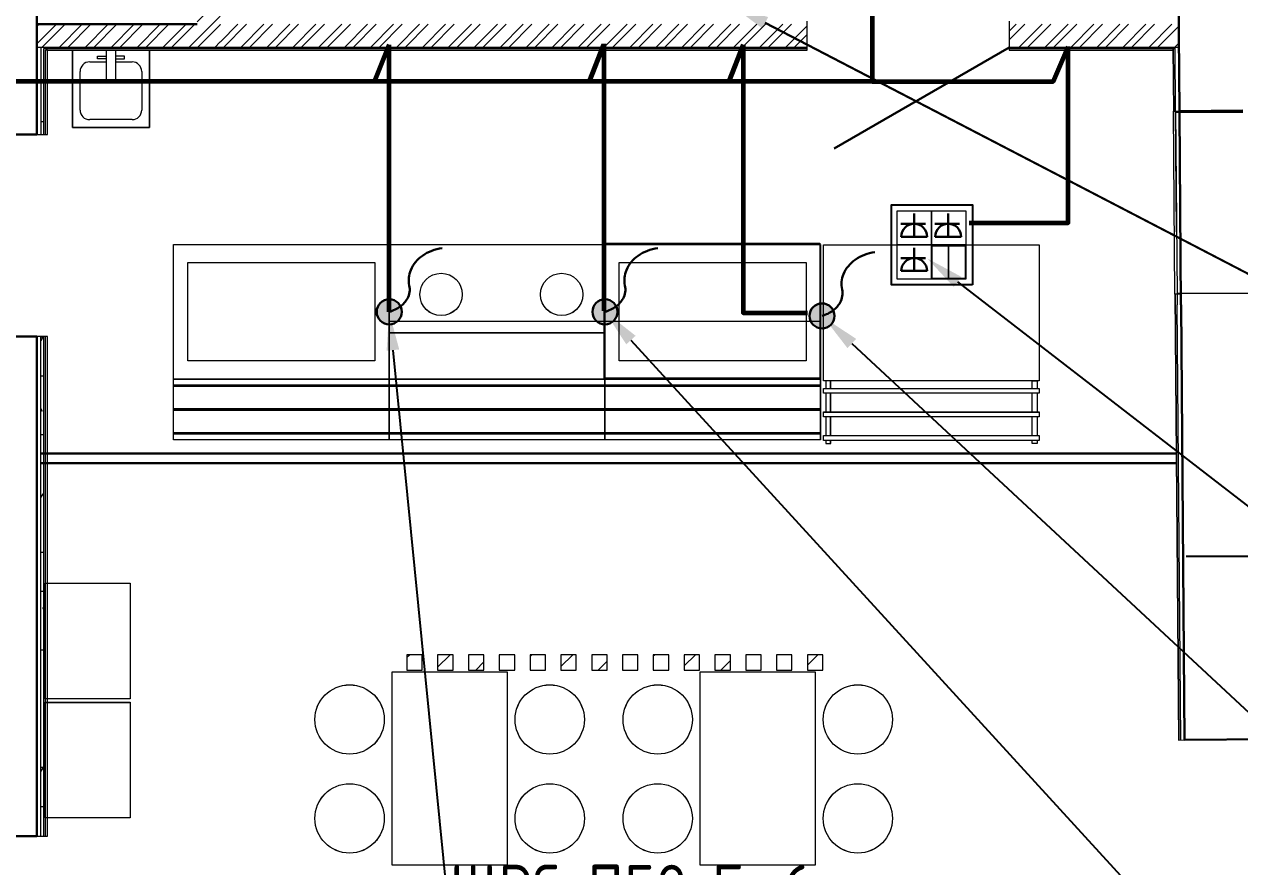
# Model space of a CAD drawing. Header units: millimetres. Extents: x -32 to 417638015, y -35 to 175284279.
# Drawn here: x 218610 to 224921, y 78921 to 83295 of the extents above; entities that cross this region are included whole.
import ezdxf
from ezdxf import colors
from ezdxf.entities.mleader import LeaderData, LeaderLine
from ezdxf.enums import TextEntityAlignment as Align
from ezdxf.math import Vec2, Vec3

# ---------------------------------------------------------------- set-up
doc = ezdxf.new("R2010")
doc.units = ezdxf.units.MM
doc.linetypes.add('ADSK_Штриховая_ш3 п1_5', pattern=[4.5, 3, -1.5])
for name, color, linetype, lineweight in [('_ЭМ_В полу', 26, 'Кабель в трубе', 60), ('_ЭМ_гофра', 5, 'Continuous', 60), ('_ЭМ_ТХ_пищеблок', 7, 'Continuous', 30), ('Атрибут', 7, 'Continuous', 5), ('Двери', 7, 'Continuous', 9), ('Оборудование', 7, 'Continuous', 18), ('Ограждение', 7, 'Continuous', 9), ('Пищ_ОБорудование', 7, 'Continuous', 0), ('Сантехника', 7, 'Continuous', 18), ('Стены внутренние', 7, 'Continuous', 18), ('Стены наружные', 7, 'Continuous', 18), ('Стены несущие', 7, 'Continuous', 30), ('Стены отделка', 7, 'Continuous', 30), ('Стены штриховка', 7, 'Continuous', 9), ('ШТРИХОВКА', 252, 'Continuous', 15), ('Электро', 250, 'Continuous', 25), ('ЭОМ_Кабель для СУП', 150, 'Continuous', 9), ('ЭОМ_Кабельный вывод', 1, 'Continuous', 35)]:
    doc.layers.add(name, color=color, linetype=linetype, lineweight=lineweight)
for name, color, linetype in [('_ЭМ_Надписи', 7, 'Continuous'), ('PDF __ЭМ_Надписи', 7, 'Continuous'), ('ВНУТРЯНКА', 1, 'Continuous'), ('ЭОМ_Лотки рабочие', 5, 'Continuous')]:
    doc.layers.add(name, color=color, linetype=linetype)
doc.layers.add('PDF _ЭОМ _розетки', color=7, linetype='Continuous', true_color=0xeb0000)
doc.layers.add('Линии', color=7, linetype='Continuous', lineweight=9, true_color=0x00a600)
doc.styles.add('GOST Common', font='GOST_Common.ttf', dxfattribs={"width": 0.9, "height": 350})
doc.styles.add('ISOCPEUR', font='isocpeur.ttf', dxfattribs={"width": 0.85, "height": 275})
doc.styles.add('ЭОМ', font='isocpeur.ttf', dxfattribs={"width": 0.85, "height": 250})
doc.linetypes.add('Кабель в трубе', pattern='A,8,[133,ltypeshp.shx,S=1,R=0,X=10,Y=1.3],-3,[130,ltypeshp.shx,S=1.5,R=-45,X=-1.5,Y=0],8', length=19)
pattern_1 = [(45, (-31496.66, 188.9), (-67.35192, 67.35192), []), (45, (-31451.76, 188.9), (-67.35192, 67.35192), [])]

# ---------------------------------------------------------------- blocks, each defined once
blk = doc.blocks.new('_ЭМ_ТХ_Пищеблок')
at = {"layer": 'Оборудование', "color": 8}
for p, q in [((58426.3, 32544.5), (59546.3, 32544.5)), ((58426.3, 31844.5), (58426.3, 32544.5)), ((59546.3, 32544.5), (59546.3, 31844.5)), ((59546.3, 31844.5), (58426.3, 31844.5)), ((55524.6, 30180.2), (55524.6, 30780.2)), ((55524.6, 30780.2), (55964.6, 30780.2)), ((55964.6, 30780.2), (55964.6, 30180.2)), ((55964.6, 30180.2), (55524.6, 30180.2)), ((55524.6, 29561.3), (55524.6, 30161.3)), ((55524.6, 30161.3), (55964.6, 30161.3)), ((55964.6, 30161.3), (55964.6, 29561.3)), ((55964.6, 29561.3), (55524.6, 29561.3))]:
    blk.add_line(p, q, dxfattribs=at)
for points in [[(57324.4, 30318), (57324.4, 29318), (57924.4, 29318), (57924.4, 30318), (57324.4, 30318)], [(58924.4, 30318), (58924.4, 29318), (59524.4, 29318), (59524.4, 30318), (58924.4, 30318)]]:
    blk.add_lwpolyline(points, dxfattribs=at)
for centre in [(57104.8, 30072.2), (58144.1, 30072.2), (58704.8, 30072.2), (59744.1, 30072.2), (57104.8, 29558.8), (58144.1, 29558.8), (58704.8, 29558.8), (59744.1, 29558.8)]:
    blk.add_circle(centre, 180, dxfattribs=at)
at = {"layer": 'Пищ_ОБорудование', "color": 8, "lineweight": 15}
for points in [[(57310.1, 31524), (56190.1, 31524), (56190.1, 32539), (57310.1, 32539), (57310.1, 31524), (57310.1, 32539), (57310.1, 31839), (56190.1, 31839)], [(58430.1, 31524), (57310.1, 31524), (57310.1, 32539), (58430.1, 32539), (58430.1, 31524), (58430.1, 31839), (57310.1, 31839)], [(59550.1, 31524), (58430.1, 31524), (58430.1, 32539), (59550.1, 32539), (59550.1, 31524), (59550.1, 32539), (59550.1, 31839), (58430.1, 31839)], [(57235.1, 31934), (56265.1, 31934), (56265.1, 32444), (57235.1, 32444), (57235.1, 31934)], [(59475.1, 31934), (58505.1, 31934), (58505.1, 32444), (59475.1, 32444), (59475.1, 31934)], [(58430.1, 31839), (58430.1, 32139), (57310.1, 32139), (57310.1, 31839), (58430.1, 31839)], [(58430.1, 32079), (58430.1, 32079), (57310.1, 32079)], [(58430.1, 32079), (58430.1, 31804), (57310.1, 31804), (57310.1, 32079), (58430.1, 32079)]]:
    blk.add_lwpolyline(points, dxfattribs=at)
at = {"layer": 'Пищ_ОБорудование', "color": 8}
for points in [[(59566.4, 31830.9), (59566.4, 32535.9), (60686.4, 32535.9), (60686.4, 31830.9)], [(59550.1, 31839), (59550.1, 32139), (58430.1, 32139), (58430.1, 31839)], [(60686.4, 31765.7), (59566.4, 31765.7), (59566.4, 31791.4), (60686.4, 31791.4)], [(60686.4, 31642.9), (59566.4, 31642.9), (59566.4, 31668.6), (60686.4, 31668.6)], [(60686.4, 31520.1), (59566.4, 31520.1), (59566.4, 31545.8), (60686.4, 31545.8)]]:
    blk.add_lwpolyline(points, close=True, dxfattribs=at)
at = {"layer": 'Пищ_ОБорудование', "color": 8, "lineweight": 15}
for points in [[(56190.1, 31524), (56190.1, 31839), (57310.1, 31839), (57310.1, 31524)], [(57310.1, 31524), (57310.1, 31839), (58430.1, 31839), (58430.1, 31524)], [(58430.1, 31524), (58430.1, 31839), (59550.1, 31839), (59550.1, 31524)], [(56190.1, 31800.3), (56190.1, 31809.2), (57310.1, 31809.2), (57310.1, 31800.3)], [(57310.1, 31800.3), (57310.1, 31809.2), (58430.1, 31809.2), (58430.1, 31800.3)], [(58430.1, 31800.3), (58430.1, 31809.2), (59550.1, 31809.2), (59550.1, 31800.3)], [(56190.1, 31677.1), (56190.1, 31685.9), (57310.1, 31685.9), (57310.1, 31677.1)], [(57310.1, 31677.1), (57310.1, 31685.9), (58430.1, 31685.9), (58430.1, 31677.1)], [(58430.1, 31677.1), (58430.1, 31685.9), (59550.1, 31685.9), (59550.1, 31677.1)], [(56190.1, 31553.8), (56190.1, 31562.7), (57310.1, 31562.7), (57310.1, 31553.8)], [(57310.1, 31553.8), (57310.1, 31562.7), (58430.1, 31562.7), (58430.1, 31553.8)], [(58430.1, 31553.8), (58430.1, 31562.7), (59550.1, 31562.7), (59550.1, 31553.8)]]:
    blk.add_lwpolyline(points, close=True, dxfattribs=at)
at = {"layer": 'Пищ_ОБорудование', "color": 8}
for points in [[(59603, 31791.4), (59603, 31830.8), (59577.3, 31830.8), (59577.3, 31791.4)], [(60649.9, 31791.4), (60649.9, 31830.8), (60675.6, 31830.8), (60675.6, 31791.4)], [(59577.3, 31765.7), (59577.3, 31668.6)], [(59603, 31668.6), (59603, 31765.7)], [(60649.9, 31668.6), (60649.9, 31765.7)], [(60675.6, 31765.7), (60675.6, 31668.6)], [(59577.3, 31642.9), (59577.3, 31545.8)], [(59603, 31545.8), (59603, 31642.9)], [(60649.9, 31545.8), (60649.9, 31642.9)], [(60675.6, 31642.9), (60675.6, 31545.8)], [(59577.3, 31520.1), (59577.3, 31505.8), (59603, 31505.8), (59603, 31520.1)], [(60675.6, 31520.1), (60675.6, 31505.8), (60649.9, 31505.8), (60649.9, 31520.1)]]:
    blk.add_lwpolyline(points, dxfattribs=at)
blk.add_lwpolyline([(60126.5, 31830.8, 1), (60126.4, 31830.8, 1)], format="xyb", close=True, dxfattribs=at)
at = {"layer": 'Пищ_ОБорудование', "color": 8, "lineweight": 15}
for centre in [(57580.1, 32279), (58206.1, 32279)]:
    blk.add_circle(centre, 110, dxfattribs=at)
at = {"layer": 'Атрибут', "color": 8, "style": 'ISOCPEUR', "width": 0.85}
blk.add_attdef('№_ПОЗИЦИИ', text='', height=150, rotation=90, dxfattribs=at).set_placement((58331.7, 39155.2), align=Align.MIDDLE_CENTER)
blk = doc.blocks.new('ТХ пищеблок....')
at = {"layer": 'Оборудование', "color": 8}
for p, q in [((5761, 17212.4), (6881, 17212.4)), ((5761, 16512.4), (5761, 17212.4)), ((6881, 17212.4), (6881, 16512.4)), ((6881, 16512.4), (5761, 16512.4)), ((2859.3, 14848), (2859.3, 15448)), ((2859.3, 15448), (3299.3, 15448)), ((3299.3, 15448), (3299.3, 14848)), ((3299.3, 14848), (2859.3, 14848)), ((2859.3, 14229.2), (2859.3, 14829.2)), ((2859.3, 14829.2), (3299.3, 14829.2)), ((3299.3, 14829.2), (3299.3, 14229.2)), ((3299.3, 14229.2), (2859.3, 14229.2))]:
    blk.add_line(p, q, dxfattribs=at)
for points in [[(4659.1, 14985.9), (4659.1, 13985.9), (5259.1, 13985.9), (5259.1, 14985.9), (4659.1, 14985.9)], [(6259.1, 14985.9), (6259.1, 13985.9), (6859.1, 13985.9), (6859.1, 14985.9), (6259.1, 14985.9)]]:
    blk.add_lwpolyline(points, dxfattribs=at)
for centre in [(4439.5, 14740.1), (5478.8, 14740.1), (6039.5, 14740.1), (7078.8, 14740.1), (4439.5, 14226.7), (5478.8, 14226.7), (6039.5, 14226.7), (7078.8, 14226.7)]:
    blk.add_circle(centre, 180, dxfattribs=at)
at = {"layer": 'Пищ_ОБорудование', "color": 8, "lineweight": 15}
for points in [[(4644.8, 16191.8), (3524.8, 16191.8), (3524.8, 17206.8), (4644.8, 17206.8), (4644.8, 16191.8), (4644.8, 17206.8), (4644.8, 16506.8), (3524.8, 16506.8)], [(5764.8, 16191.8), (4644.8, 16191.8), (4644.8, 17206.8), (5764.8, 17206.8), (5764.8, 16191.8), (5764.8, 16506.8), (4644.8, 16506.8)], [(6884.8, 16191.8), (5764.8, 16191.8), (5764.8, 17206.8), (6884.8, 17206.8), (6884.8, 16191.8), (6884.8, 17206.8), (6884.8, 16506.8), (5764.8, 16506.8)], [(4569.8, 16601.8), (3599.8, 16601.8), (3599.8, 17111.8), (4569.8, 17111.8), (4569.8, 16601.8)], [(6809.8, 16601.8), (5839.8, 16601.8), (5839.8, 17111.8), (6809.8, 17111.8), (6809.8, 16601.8)], [(5764.8, 16506.8), (5764.8, 16806.8), (4644.8, 16806.8), (4644.8, 16506.8), (5764.8, 16506.8)], [(5764.8, 16746.8), (5764.8, 16746.8), (4644.8, 16746.8)], [(5764.8, 16746.8), (5764.8, 16471.8), (4644.8, 16471.8), (4644.8, 16746.8), (5764.8, 16746.8)]]:
    blk.add_lwpolyline(points, dxfattribs=at)
at = {"layer": 'Пищ_ОБорудование', "color": 8}
for points in [[(6901.1, 16498.7), (6901.1, 17203.7), (8021.1, 17203.7), (8021.1, 16498.7)], [(6884.8, 16506.8), (6884.8, 16806.8), (5764.8, 16806.8), (5764.8, 16506.8)], [(8021.1, 16433.6), (6901.1, 16433.6), (6901.1, 16459.3), (8021.1, 16459.3)], [(8021.1, 16310.8), (6901.1, 16310.8), (6901.1, 16336.5), (8021.1, 16336.5)], [(8021.1, 16187.9), (6901.1, 16187.9), (6901.1, 16213.6), (8021.1, 16213.6)]]:
    blk.add_lwpolyline(points, close=True, dxfattribs=at)
at = {"layer": 'Пищ_ОБорудование', "color": 8, "lineweight": 15}
for points in [[(3524.8, 16191.8), (3524.8, 16506.8), (4644.8, 16506.8), (4644.8, 16191.8)], [(3524.8, 16468.2), (3524.8, 16477), (4644.8, 16477), (4644.8, 16468.2)], [(4644.8, 16191.8), (4644.8, 16506.8), (5764.8, 16506.8), (5764.8, 16191.8)], [(4644.8, 16468.2), (4644.8, 16477), (5764.8, 16477), (5764.8, 16468.2)], [(5764.8, 16191.8), (5764.8, 16506.8), (6884.8, 16506.8), (6884.8, 16191.8)], [(5764.8, 16468.2), (5764.8, 16477), (6884.8, 16477), (6884.8, 16468.2)], [(3524.8, 16344.9), (3524.8, 16353.8), (4644.8, 16353.8), (4644.8, 16344.9)], [(4644.8, 16344.9), (4644.8, 16353.8), (5764.8, 16353.8), (5764.8, 16344.9)], [(5764.8, 16344.9), (5764.8, 16353.8), (6884.8, 16353.8), (6884.8, 16344.9)], [(3524.8, 16221.7), (3524.8, 16230.5), (4644.8, 16230.5), (4644.8, 16221.7)], [(4644.8, 16221.7), (4644.8, 16230.5), (5764.8, 16230.5), (5764.8, 16221.7)], [(5764.8, 16221.7), (5764.8, 16230.5), (6884.8, 16230.5), (6884.8, 16221.7)]]:
    blk.add_lwpolyline(points, close=True, dxfattribs=at)
at = {"layer": 'Пищ_ОБорудование', "color": 8}
for points in [[(6937.7, 16459.3), (6937.7, 16498.7), (6912, 16498.7), (6912, 16459.3)], [(7984.6, 16459.3), (7984.6, 16498.7), (8010.3, 16498.7), (8010.3, 16459.3)], [(6912, 16433.6), (6912, 16336.5)], [(6937.7, 16336.5), (6937.7, 16433.6)], [(7984.6, 16336.5), (7984.6, 16433.6)], [(8010.3, 16433.6), (8010.3, 16336.5)], [(6912, 16310.8), (6912, 16213.6)], [(6937.7, 16213.6), (6937.7, 16310.8)], [(7984.6, 16213.6), (7984.6, 16310.8)], [(8010.3, 16310.8), (8010.3, 16213.6)], [(6912, 16187.9), (6912, 16173.7), (6937.7, 16173.7), (6937.7, 16187.9)], [(8010.3, 16187.9), (8010.3, 16173.7), (7984.6, 16173.7), (7984.6, 16187.9)]]:
    blk.add_lwpolyline(points, dxfattribs=at)
blk.add_lwpolyline([(7461.2, 16498.7, 1), (7461.1, 16498.7, 1)], format="xyb", close=True, dxfattribs=at)
at = {"layer": 'Пищ_ОБорудование', "color": 8, "lineweight": 15}
for centre in [(4914.8, 16946.8), (5540.8, 16946.8)]:
    blk.add_circle(centre, 110, dxfattribs=at)
blk = doc.blocks.new('1 этаж')
at = {"layer": 'Ограждение'}
h = blk.add_hatch(dxfattribs=at)
h.set_pattern_fill('FP_23', color=8, style=0, pattern_type=2)
h.set_pattern_definition([(45, (557.2, 188.9), (-106.066, 106.066), [])])
h.paths.add_polyline_path([(52018.903, 28362.648), (52018.903, 28442.648), (51938.903, 28442.648), (51938.903, 28362.648)])
h.paths.add_polyline_path([(51778.903, 28362.648), (51858.903, 28362.648), (51858.903, 28442.648), (51778.903, 28442.648), (51778.903, 28424.489)])
h.paths.add_polyline_path([(52165.256, 28362.648), (52178.903, 28362.648), (52178.903, 28442.648), (52098.903, 28442.648), (52098.903, 28362.648)])
h.paths.add_polyline_path([(51618.903, 28362.648), (51698.903, 28362.648), (51698.903, 28442.648), (51618.903, 28442.648)])
h.paths.add_polyline_path([(51458.903, 28362.648), (51538.903, 28362.648), (51538.903, 28442.648), (51458.903, 28442.648)])
h.paths.add_polyline_path([(53618.903, 28362.648), (53618.903, 28442.648), (53538.903, 28442.648), (53538.903, 28362.648)])
h.paths.add_polyline_path([(53058.903, 28362.648), (53138.903, 28362.648), (53138.903, 28442.648), (53058.903, 28442.648)])
h.paths.add_polyline_path([(53218.903, 28362.648), (53298.903, 28362.648), (53298.903, 28442.648), (53218.903, 28442.648)])
h.paths.add_polyline_path([(53458.903, 28362.648), (53457.799, 28442.648), (53378.903, 28442.648), (53378.903, 28362.648), (53441.65, 28362.648)])
h.paths.add_polyline_path([(52978.903, 28362.648), (52978.903, 28442.648), (52898.903, 28442.648), (52898.903, 28362.648)])
h.paths.add_polyline_path([(52818.903, 28362.648), (52818.903, 28442.648), (52738.903, 28442.648), (52738.903, 28362.648)])
h.paths.add_polyline_path([(52418.903, 28362.648), (52498.903, 28362.648), (52498.903, 28442.648), (52418.903, 28442.648)])
h.paths.add_polyline_path([(52658.903, 28362.648), (52658.903, 28442.648), (52578.903, 28442.648), (52578.903, 28362.648), (52593.055, 28362.648)])
h.paths.add_polyline_path([(52258.903, 28362.648), (52338.903, 28362.648), (52338.903, 28442.648), (52258.903, 28442.648)])
at = {"layer": 'Стены внутренние', "lineweight": 9}
h = blk.add_hatch(dxfattribs=at)
h.set_pattern_fill('FP_12', color=8, style=0, pattern_type=2)
h.set_pattern_definition([(0, (557.2, 188.9), (406.4, 101.6), [33.528, -271.272, 33.528, -271.272, -1625.6]), (0, (557.2, 188.9), (406.4, 101.6), [-609.6, 33.528, -576.072, 33.528, -271.272, -711.2]), (0, (557.2, 188.9), (406.4, 101.6), [-1524, 33.528, -169.672, 33.528, -474.472]), (120, (709.6, 239.7), (-291.18818, 301.15272), [33.528, -271.272, 33.528, -271.272, -1625.6]), (120, (709.6, 239.7), (-291.18818, 301.15272), [-609.6, 33.528, -576.072, 33.528, -271.272, -711.2]), (120, (709.6, 239.7), (-291.18818, 301.15272), [-1524, 33.528, -169.672, 33.528, -474.472]), (240, (760.4, 442.9), (-115.21182, -402.75272), [33.528, -271.272, 33.528, -271.272, -1625.6]), (240, (760.4, 442.9), (-115.21182, -402.75272), [-609.6, 33.528, -576.072, 33.528, -271.272, -711.2]), (240, (760.4, 442.9), (-115.21182, -402.75272), [-1524, 33.528, -169.672, 33.528, -474.472])])
h.paths.add_polyline_path([(49573.085, 23217.02), (49573.085, 26451.22), (49558.085, 26451.22), (49558.085, 23217.02)])
h.paths.add_polyline_path([(49573.085, 27501.22), (49573.085, 30093.902), (49558.085, 30093.902), (49558.085, 27501.22)])
h.paths.add_polyline_path([(49573.085, 31143.902), (49573.085, 31600.182), (49558.085, 31600.182), (49558.085, 31143.902)])
at = {"layer": 'Стены штриховка'}
h = blk.add_hatch(dxfattribs=at)
h.set_pattern_fill('ANSI32', color=8, scale=10)
h.set_pattern_definition(pattern_1)
h.paths.add_polyline_path([(53537.398, 31715.182), (50490.657, 31715.182), (50490.657, 31595.182), (53537.398, 31595.182)])
h.paths.add_polyline_path([(55466.968, 31715.182), (54587.398, 31715.182), (54587.398, 31595.182), (55467.776, 31595.182)])
h.paths.add_polyline_path([(50370.193, 31595.182), (50490.193, 31595.182), (50490.193, 33454.461), (50370.193, 33454.461), (50370.193, 31715.182)])
h = blk.add_hatch(dxfattribs=at)
h.set_pattern_fill('ANSI32', color=8, scale=10)
h.set_pattern_definition(pattern_1)
h.paths.add_polyline_path([(49766.017, 31595.182), (50370.193, 31595.182), (50369.473, 31715.182), (49538.085, 31715.182), (49538.085, 31595.182)])
at = {"layer": 'Двери', "color": 8, "lineweight": 30}
blk.add_line((54587.398, 31595.182), (53678.071, 31070.182), dxfattribs=at)
at = {"layer": 'Линии', "color": 8}
blk.add_line((55461.104, 30319.225), (55981.104, 30319.225), dxfattribs=at)
at = {"layer": 'Линии', "color": 8, "linetype": 'ADSK_Штриховая_ш3 п1_5', "lineweight": 30}
for p, q in [((49558.085, 29487.706), (55455.712, 29486.318)), ((55454.113, 29436.785), (49558.085, 29437.706))]:
    blk.add_line(p, q, dxfattribs=at)
at = {"layer": 'Ограждение', "color": 8, "lineweight": 18}
for p, q in [((51538.903, 28442.648), (51458.903, 28442.648)), ((51458.903, 28442.648), (51458.903, 28362.648)), ((51538.903, 28362.648), (51538.903, 28442.648)), ((51698.903, 28442.648), (51618.903, 28442.648)), ((51618.903, 28442.648), (51618.903, 28362.648)), ((51698.903, 28362.648), (51698.903, 28442.648)), ((51858.903, 28442.648), (51778.903, 28442.648)), ((51778.903, 28442.648), (51778.903, 28362.648)), ((51858.903, 28362.648), (51858.903, 28442.648)), ((52018.903, 28442.648), (51938.903, 28442.648)), ((51938.903, 28442.648), (51938.903, 28362.648)), ((52018.903, 28362.648), (52018.903, 28442.648)), ((52178.903, 28442.648), (52098.903, 28442.648)), ((52098.903, 28442.648), (52098.903, 28362.648)), ((52178.903, 28362.648), (52178.903, 28442.648)), ((52338.903, 28442.648), (52258.903, 28442.648)), ((52258.903, 28442.648), (52258.903, 28362.648)), ((52338.903, 28362.648), (52338.903, 28442.648)), ((52498.903, 28442.648), (52418.903, 28442.648)), ((52418.903, 28442.648), (52418.903, 28362.648)), ((52498.903, 28362.648), (52498.903, 28442.648)), ((52658.903, 28442.648), (52578.903, 28442.648)), ((52578.903, 28442.648), (52578.903, 28362.648)), ((52658.903, 28362.648), (52658.903, 28442.648)), ((52818.903, 28442.648), (52738.903, 28442.648)), ((52738.903, 28442.648), (52738.903, 28362.648)), ((52818.903, 28362.648), (52818.903, 28442.648)), ((52978.903, 28442.648), (52898.903, 28442.648)), ((52898.903, 28442.648), (52898.903, 28362.648)), ((52978.903, 28362.648), (52978.903, 28442.648)), ((53138.903, 28442.648), (53058.903, 28442.648)), ((53058.903, 28442.648), (53058.903, 28362.648)), ((53138.903, 28362.648), (53138.903, 28442.648)), ((53298.903, 28442.648), (53218.903, 28442.648)), ((53218.903, 28442.648), (53218.903, 28362.648)), ((53298.903, 28362.648), (53298.903, 28442.648)), ((53458.903, 28442.648), (53378.903, 28442.648)), ((53378.903, 28442.648), (53378.903, 28362.648)), ((53458.903, 28362.648), (53458.903, 28442.648)), ((53618.903, 28442.648), (53538.903, 28442.648)), ((53538.903, 28442.648), (53538.903, 28362.648)), ((53618.903, 28362.648), (53618.903, 28442.648)), ((51458.903, 28362.648), (51538.903, 28362.648)), ((51618.903, 28362.648), (51698.903, 28362.648)), ((51778.903, 28362.648), (51858.903, 28362.648)), ((51938.903, 28362.648), (52018.903, 28362.648)), ((52098.903, 28362.648), (52178.903, 28362.648)), ((52258.903, 28362.648), (52338.903, 28362.648)), ((52418.903, 28362.648), (52498.903, 28362.648)), ((52578.903, 28362.648), (52658.903, 28362.648)), ((52738.903, 28362.648), (52818.903, 28362.648)), ((52898.903, 28362.648), (52978.903, 28362.648)), ((53058.903, 28362.648), (53138.903, 28362.648)), ((53218.903, 28362.648), (53298.903, 28362.648)), ((53378.903, 28362.648), (53458.903, 28362.648)), ((53538.903, 28362.648), (53618.903, 28362.648))]:
    blk.add_line(p, q, dxfattribs=at)
at = {"layer": 'Сантехника', "color": 8}
for p, q in [((49722.102, 31580.182), (49722.102, 31180.182)), ((49722.102, 31180.182), (49722.102, 31580.182)), ((49897.102, 31580.182), (49897.102, 31415.169)), ((49947.102, 31415.169), (49947.102, 31580.182)), ((50122.102, 31180.182), (50122.102, 31580.182)), ((50122.102, 31580.182), (50122.102, 31180.182)), ((49812.102, 31520.182), (49897.102, 31520.182)), ((49852.102, 31550.182), (49897.102, 31550.182)), ((49852.102, 31535.182), (49852.102, 31550.182)), ((49897.102, 31535.182), (49852.102, 31535.182)), ((49992.102, 31550.182), (49947.102, 31550.182)), ((49947.102, 31535.182), (49992.102, 31535.182)), ((49947.102, 31520.182), (50032.102, 31520.182)), ((49992.102, 31535.182), (49992.102, 31550.182)), ((49762.102, 31270.181), (49762.102, 31470.182)), ((50082.102, 31470.182), (50082.102, 31270.181)), ((49897.102, 31415.169), (49947.102, 31415.169)), ((49722.102, 31180.182), (50122.102, 31180.182)), ((50122.102, 31180.182), (49722.102, 31180.182)), ((50032.102, 31220.181), (49812.102, 31220.181))]:
    blk.add_line(p, q, dxfattribs=at)
for centre, start, end in [((49812.102, 31470.182), 90, 180), ((50032.102, 31470.182), 0, 90), ((49812.102, 31270.181), 180, 270), ((50032.102, 31270.181), 270, 0)]:
    blk.add_arc(centre, 50, start, end, dxfattribs=at)
at = {"layer": 'Стены внутренние', "color": 8}
for p, q in [((55455.675, 30638.47), (55450.611, 31264.65)), ((55450.659, 31258.65), (55470.658, 31258.812)), ((55456.394, 30638.476), (55455.675, 30638.47))]:
    blk.add_line(p, q, dxfattribs=at)
at = {"layer": 'Стены наружные', "color": 8}
for p, q in [((55447.013, 30314.59), (55439.33, 31264.559)), ((55451.33, 31264.656), (55459.013, 30314.687))]:
    blk.add_line(p, q, dxfattribs=at)
at = {"layer": 'Стены несущие', "color": 8}
for p, q in [((49538.085, 31143.902), (49538.085, 35551.902)), ((55470.61, 31264.812), (55443.852, 34573.302)), ((50370.193, 31715.182), (49538.085, 31715.182)), ((55470.61, 31264.812), (55800.599, 31267.48)), ((55800.648, 31261.481), (55470.658, 31258.812)), ((55470.658, 31258.812), (55478.746, 30258.845)), ((49028.085, 31143.902), (49538.085, 31143.902)), ((55478.746, 30258.845), (55479.465, 30258.85)), ((55497.735, 27999.924), (55479.465, 30258.85)), ((49538.085, 30093.902), (49028.085, 30093.902)), ((49538.085, 30093.902), (49538.085, 27501.22)), ((55497.735, 27999.924), (55937.001, 28003.477)), ((49028.085, 27501.22), (49538.085, 27501.22))]:
    blk.add_line(p, q, dxfattribs=at)
at = {"layer": 'Стены отделка', "color": 8, "lineweight": 9}
for p, q in [((53537.398, 31580.182), (53537.398, 31731.082)), ((54587.398, 31731.082), (54587.398, 31580.182)), ((49558.085, 31595.182), (49558.085, 31143.902)), ((49593.085, 31580.182), (53537.398, 31580.182)), ((49593.085, 31143.902), (49593.085, 31580.182)), ((54587.398, 31580.182), (55436.616, 31580.182)), ((55436.705, 31589.182), (55439.33, 31264.559)), ((55450.611, 31264.65), (55447.937, 31595.182)), ((55439.33, 31264.559), (55470.61, 31264.812)), ((49538.085, 31143.902), (49593.085, 31143.902)), ((55479.012, 30314.849), (55447.013, 30314.59)), ((55447.013, 30314.59), (55465.736, 27999.665)), ((55459.013, 30314.687), (55459.466, 30258.689)), ((55479.465, 30258.85), (55479.012, 30314.849)), ((49593.085, 30093.902), (49538.085, 30093.902)), ((49593.085, 27501.22), (49593.085, 30093.902)), ((55465.736, 27999.665), (55497.735, 27999.924)), ((49538.085, 27501.22), (49593.085, 27501.22))]:
    blk.add_line(p, q, dxfattribs=at)
at = {"layer": 'Стены штриховка', "color": 8}
for p, q in [((53537.398, 31595.182), (49538.085, 31595.182)), ((49573.085, 31589.182), (53537.398, 31589.182)), ((49573.085, 31143.902), (49573.085, 31589.182)), ((49593.085, 31580.182), (49582.085, 31580.182)), ((49582.085, 31143.902), (49582.085, 31580.182)), ((55467.776, 31595.182), (54587.398, 31595.182)), ((54587.398, 31589.182), (55447.824, 31589.182)), ((55438.705, 31589.182), (55441.33, 31264.575)), ((55449.013, 30314.606), (55467.736, 27999.682)), ((55477.736, 27999.762), (55459.466, 30258.689)), ((49558.085, 27501.22), (49558.085, 30093.902)), ((49573.085, 27501.22), (49573.085, 30093.902)), ((49582.085, 27501.22), (49582.085, 30093.902))]:
    blk.add_line(p, q, dxfattribs=at)
at = {"layer": 'ЭОМ_Лотки рабочие'}
blk.add_blockref('ТХ пищеблок....', (46722.058, 13366.044), dxfattribs=at)
blk = doc.blocks.new('*U930')
at = {"lineweight": -2}
h = blk.add_hatch(color=0, dxfattribs=at)
h.dxf.hatch_style = 1
edge = h.paths.add_edge_path()
edge.add_arc((0, 0), 65, 0, 360)
at = {"color": 0, "lineweight": -2}
blk.add_lwpolyline([(0, 0, -0.089362), (-57.6, 28.1, -0.105459), (-93.9, 68.8, -0.18734), (-104.1, 136.9, 0.159257), (-111.6, 216.8, 0.13816), (-172.4, 291.5, 0.121425), (-274.1, 330.9)], format="xyb", dxfattribs=at)
blk.add_circle((0, 0), 65, dxfattribs=at)
at = {"color": 7, "style": 'GOST Common', "width": 0.9}
blk.add_attdef('ОБОРУДОВАНИЕ', (25.5, 114.7), '', height=250, dxfattribs=at)
blk = doc.blocks.new('*U931')
at = {"lineweight": -2}
h = blk.add_hatch(color=0, dxfattribs=at)
h.dxf.hatch_style = 1
edge = h.paths.add_edge_path()
edge.add_arc((0, 0), 65, 0, 360)
at = {"color": 0, "lineweight": -2}
blk.add_lwpolyline([(0, 0, -0.089362), (-57.6, 28.1, -0.105459), (-93.9, 68.8, -0.18734), (-104.1, 136.9, 0.159257), (-111.6, 216.8, 0.13816), (-172.4, 291.5, 0.121425), (-274.1, 330.9)], format="xyb", dxfattribs=at)
blk.add_circle((0, 0), 65, dxfattribs=at)
at = {"color": 7, "style": 'GOST Common', "width": 0.9}
blk.add_attdef('ОБОРУДОВАНИЕ', (25.5, 114.7), '', height=250, dxfattribs=at)
blk = doc.blocks.new('*U946')
at = {"lineweight": -2}
h = blk.add_hatch(color=0, dxfattribs=at)
h.dxf.hatch_style = 1
edge = h.paths.add_edge_path()
edge.add_arc((0, 0), 65, 0, 360)
at = {"color": 0, "lineweight": -2}
blk.add_lwpolyline([(0, 0, -0.089362), (-57.6, 28.1, -0.105459), (-93.9, 68.8, -0.18734), (-104.1, 136.9, 0.159257), (-111.6, 216.8, 0.13816), (-172.4, 291.5, 0.121425), (-274.1, 330.9)], format="xyb", dxfattribs=at)
blk.add_circle((0, 0), 65, dxfattribs=at)
at = {"color": 7, "style": 'GOST Common', "width": 0.9}
blk.add_attdef('ОБОРУДОВАНИЕ', (25.5, 114.7), '', height=250, dxfattribs=at)
blk = doc.blocks.new('Блок из 4 розеток')
for points in [[(-209, 203.1), (-124.1, 203.1), (-124.1, 33.5), (-209, 33.5)], [(-124.1, 203.1), (-39.1, 203.1), (-39.1, 33.5), (-124.1, 33.5)]]:
    blk.add_lwpolyline(points, close=True)
at = {"layer": 'PDF _ЭОМ _розетки', "color": 3, "linetype": 'Continuous', "lineweight": 25, "transparency": 33554687}
blk.add_lwpolyline([(0, 0), (-421.6, 0), (-421.6, 415.2), (0, 415.2)], close=True, dxfattribs=at)
at = {"layer": 'PDF _ЭОМ _розетки', "color": 7, "linetype": 'Continuous', "lineweight": 20, "transparency": 33554687}
for points in [[(-213.4, 384.9), (-213.4, 207), (-391.2, 207), (-391.2, 384.9)], [(-35.6, 384.9), (-35.6, 207), (-213.4, 207), (-213.4, 384.9)], [(-213.4, 207), (-213.4, 29.2), (-391.2, 29.2), (-391.2, 207)], [(-35.6, 207), (-35.6, 29.2), (-213.4, 29.2), (-213.4, 207)]]:
    blk.add_lwpolyline(points, close=True, dxfattribs=at)
at = {"layer": 'ВНУТРЯНКА', "color": 5, "lineweight": 30, "ltscale": 100, "transparency": 33554687}
for p, q in [((-244.3, 317), (-372.2, 317)), ((-67.6, 317), (-195.5, 317)), ((-244.3, 139.2), (-372.2, 139.2))]:
    blk.add_line(p, q, dxfattribs=at)
at = {"layer": 'Электро', "color": 5, "lineweight": 30, "transparency": 33554687}
for p, q in [((-303.2, 249.8), (-303.2, 369.9)), ((-126.5, 249.8), (-126.5, 369.9)), ((-370.4, 249.8), (-235.9, 249.8)), ((-303.2, 72), (-303.2, 192.1)), ((-193.7, 249.8), (-59.2, 249.8)), ((-370.4, 72), (-235.9, 72))]:
    blk.add_line(p, q, dxfattribs=at)
at = {"layer": 'Электро', "color": 5, "lineweight": 30, "transparency": 33554687, "extrusion": (0, 0, -1)}
for centre in [(-303.2, 249.7), (-126.5, 249.7), (-303.2, 71.9)]:
    blk.add_ellipse(centre, major_axis=(-47.6, -47.6), ratio=1, start_param=0.787621, end_param=3.924768, dxfattribs=at)

msp = doc.modelspace()

# ---------------------------------------------------------------- linework, layer by layer
at = {"layer": '_ЭМ_В полу', "ltscale": 25}
for points in [[(220505, 81801.9), (220505, 83187.5)], [(222342.9, 83187.5), (222342.9, 81796.5), (222676.1, 81796.5)], [(223516.6, 82264.5), (224030, 82264.5), (224030, 83178.5)]]:
    msp.add_lwpolyline(points, dxfattribs=at)
at = {"layer": '_ЭМ_В полу', "ltscale": 25, "elevation": -64.3}
msp.add_lwpolyline([(221620.5, 81806.7), (221620.5, 83192.4)], dxfattribs=at)
at = {"layer": '_ЭМ_гофра', "linetype": 'ByBlock'}
for points in [[(223013.5, 87218.9), (223013.5, 82997), (217538.2, 82997)], [(220504, 83187.5), (220428.6, 82997)], [(221617.8, 83187.5), (221542.5, 82997)], [(222342.9, 83187.5), (222267.6, 82997)], [(223013.5, 82997), (223952.9, 82997), (224030, 83178.5)]]:
    msp.add_lwpolyline(points, dxfattribs=at)
at = {"layer": 'PDF __ЭМ_Надписи', "lineweight": 25}
msp.add_lwpolyline([(222457.5, 83304.5), (227791.4, 80531.7), (230119.8, 80531.7)], dxfattribs=at)

# ---------------------------------------------------------------- block references
at = {"layer": '_ЭМ_ТХ_пищеблок', "lineweight": 50}
msp.add_blockref('_ЭМ_ТХ_Пищеблок', (163194.2, 49613.2), dxfattribs=at)
at = {"layer": 'ШТРИХОВКА'}
msp.add_blockref('1 этаж', (169137.4, 51579.3), dxfattribs=at)
at = {"layer": 'ЭОМ_Кабель для СУП', "color": 217, "linetype": 'ByBlock', "lineweight": 40, "true_color": 0x93278f, "transparency": 33554687}
msp.add_blockref('Блок из 4 розеток', (223534, 81942), dxfattribs=at)
at = {"layer": 'ЭОМ_Кабельный вывод', "color": 5, "lineweight": 30, "xscale": -1}
for name, p in [('*U930', (220505, 81801.9)), ('*U931', (221625, 81801.9)), ('*U946', (222752.2, 81780.8))]:
    msp.add_blockref(name, p, dxfattribs=at)

# ---------------------------------------------------------------- leaders
at = {"layer": '_ЭМ_Надписи', "color": 7, "ltscale": 5}
ml = msp.add_multileader_mtext('Standard', dxfattribs=at)
ml.set_content('{\\C0;ЩРС-П\\fGOST Common|b0|i0|c204|p34;\\W0.9;\\C256;Б3\\fISOCPEUR|b0|i0|c204|p34;\\W0.85; Гр2\\P\\C0;Водонагреватель проточный (ЭВПЗ)\\P\\fGOST Common|b0|i0|c0|p34;\\W0.9;\\C256;h=\\fISOCPEUR|b0|i0|c204|p34;\\W0.85;\\C0;1\\fGOST Common|b0|i0|c204|p34;\\W0.9;\\C256;.8м}', color=1, style='ЭОМ')
ml.set_leader_properties()
ml.build(insert=Vec2(0, 0))
ml.multileader.update_dxf_attribs({"text_left_attachment_type": 6, "text_right_attachment_type": 6, "dogleg_length": 0, "arrow_head_size": 200})
ctx = ml.context
ctx.base_point, ctx.char_height, ctx.arrow_head_size, ctx.landing_gap_size, ctx.plane_origin = Vec3(227790.4, 80530.9), 250, 200, 0, Vec3(201763.3, 104758)
ctx.left_attachment, ctx.right_attachment = 6, 6
notes = []
notes.append((ctx, [(0, (1, 1, 0), (227790.4, 80530.9), (1, 0), 0, [(0, [(222279.8, 83394.8)], 0, [])])]))
ctx.mtext.insert, ctx.mtext.width, ctx.mtext.defined_height, ctx.mtext.flow_direction = Vec3(227790.4, 80830.9), 3115.363, 614.7, 5
ml = msp.add_multileader_mtext('Standard', dxfattribs=at)
ml.set_content('{\\C0;ЩРС-П\\fGOST Common|b0|i0|c204|p34;\\W0.9;\\C256;Б1\\fISOCPEUR|b0|i0|c204|p34;\\W0.85; Гр.Х\\P\\fGOST Common|b0|i0|c204|p34;\\W0.9;Прилавок нейтральный тип 3  }', color=1, style='ЭОМ')
ml.set_leader_properties()
ml.build(insert=Vec2(0, 0))
ml.multileader.update_dxf_attribs({"text_left_attachment_type": 6, "text_right_attachment_type": 6, "dogleg_length": 0, "arrow_head_size": 200})
ctx = ml.context
ctx.base_point, ctx.char_height, ctx.arrow_head_size, ctx.landing_gap_size, ctx.plane_origin = Vec3(227661.1, 78706.5), 250, 200, 0, Vec3(201708, 100814.2)
ctx.left_attachment, ctx.right_attachment = 6, 6
notes.append((ctx, [(0, (1, 1, 0), (227661.1, 78706.5), (1, 0), 0, [(0, [(223298.2, 82079.6)], 0, [])])]))
ctx.mtext.insert, ctx.mtext.width, ctx.mtext.defined_height, ctx.mtext.flow_direction = Vec3(227661.1, 79031.5), 2631.595, 614.7, 5
ml = msp.add_multileader_mtext('Standard', dxfattribs=at)
ml.set_content('{\\C0;ЩРС-П\\fGOST Common|b0|i0|c204|p34;\\W0.9;\\C256;Б2\\fISOCPEUR|b0|i0|c204|p34;\\W0.85; Гр.6\\P\\fGOST Common|b0|i0|c204|p34;\\W0.9;Прилавок-витрина холодильный тип 2\\P\\fISOCPEUR|b0|i0|c204|p34;\\W0.85;из пола\\fGOST Common|b0|i0|c204|p34;\\W0.9; }', color=1, style='ЭОМ')
ml.set_leader_properties()
ml.build(insert=Vec2(0, 0))
ml.multileader.update_dxf_attribs({"text_left_attachment_type": 6, "text_right_attachment_type": 6, "dogleg_length": 0, "arrow_head_size": 200})
ctx = ml.context
ctx.base_point, ctx.char_height, ctx.arrow_head_size, ctx.landing_gap_size, ctx.plane_origin = Vec3(220818.6, 78631.2, -64.3), 250, 200, 0, Vec3(194893.7, 98234.6, -64.3)
ctx.left_attachment, ctx.right_attachment = 6, 6
notes.append((ctx, [(0, (1, 1, 0), (220818.6, 78631.2, -64.3), (1, 0), 0, [(0, [(220504.3, 81802.2, -64.3)], 0, [])])]))
ctx.mtext.insert, ctx.mtext.width, ctx.mtext.defined_height, ctx.mtext.flow_direction = Vec3(220818.6, 78931.2, -64.3), 2631.595, 614.7, 5
ml = msp.add_multileader_mtext('Standard', dxfattribs=at)
ml.set_content('{\\C0;ЩРС-П\\fGOST Common|b0|i0|c204|p34;\\W0.9;\\C256;Б1\\fISOCPEUR|b0|i0|c204|p34;\\W0.85; Гр.Х\\P\\fGOST Common|b0|i0|c204|p34;\\W0.9;Мармит для первых блюд тип 2 \\P\\fISOCPEUR|b0|i0|c204|p34;\\W0.85;из пола}', color=1, style='ЭОМ')
ml.set_leader_properties()
ml.build(insert=Vec2(0, 0))
ml.multileader.update_dxf_attribs({"text_left_attachment_type": 6, "text_right_attachment_type": 6, "dogleg_length": 0, "arrow_head_size": 200})
ctx = ml.context
ctx.base_point, ctx.char_height, ctx.arrow_head_size, ctx.landing_gap_size, ctx.plane_origin = Vec3(227779.9, 75073.5, -64.3), 250, 200, 0, Vec3(197835.6, 96142.8, -64.3)
ctx.left_attachment, ctx.right_attachment = 6, 6
notes.append((ctx, [(0, (1, 1, 0), (227779.9, 75073.5, -64.3), (1, 0), 0, [(0, [(221625, 81802.9, -64.3)], 0, [])])]))
ctx.mtext.insert, ctx.mtext.width, ctx.mtext.defined_height, ctx.mtext.flow_direction = Vec3(227779.9, 75373.5, -64.3), 2631.595, 614.7, 5
ml = msp.add_multileader_mtext('Standard', dxfattribs=at)
ml.set_content('{\\C256;ЩРС-ПБ1 Гр.Х\\PМармит для вторых блюд тип 2\\fGOST Common|b0|i0|c204|p34;\\H0.75x;\\W0.9;\\P\\fISOCPEUR|b0|i0|c204|p34;\\H1.33333x;\\W0.85;из пола}', color=1, style='ЭОМ')
ml.set_leader_properties()
ml.build(insert=Vec2(0, 0))
ml.multileader.update_dxf_attribs({"text_left_attachment_type": 6, "text_right_attachment_type": 6, "dogleg_length": 0, "arrow_head_size": 200})
ctx = ml.context
ctx.base_point, ctx.char_height, ctx.arrow_head_size, ctx.landing_gap_size, ctx.plane_origin = Vec3(227688.9, 77192.6), 250, 200, 0, Vec3(198379.9, 94174)
ctx.left_attachment, ctx.right_attachment = 6, 6
notes.append((ctx, [(0, (1, 1, 0), (227688.9, 77192.6), (1, 0), 0, [(0, [(222760.6, 81773.4)], 0, [])])]))
ctx.mtext.insert, ctx.mtext.width, ctx.mtext.defined_height, ctx.mtext.flow_direction = Vec3(227688.9, 77492.6), 3507.631, 614.7, 5
for ctx, leaders in notes:
    for number, flags, end, landing, length, lines in leaders:
        leader = LeaderData()
        leader.index, (leader.has_last_leader_line, leader.has_dogleg_vector, leader.attachment_direction) = number, flags
        leader.last_leader_point, leader.dogleg_vector, leader.dogleg_length = Vec3(end), Vec3(landing), length
        for number, points, colour, breaks in lines:
            line = LeaderLine()
            line.index, line.vertices, line.color, line.breaks = number, Vec3.list(points), colors.encode_raw_color(colour), breaks
            leader.lines.append(line)
        ctx.leaders.append(leader)

doc.saveas('drawing.dxf')
